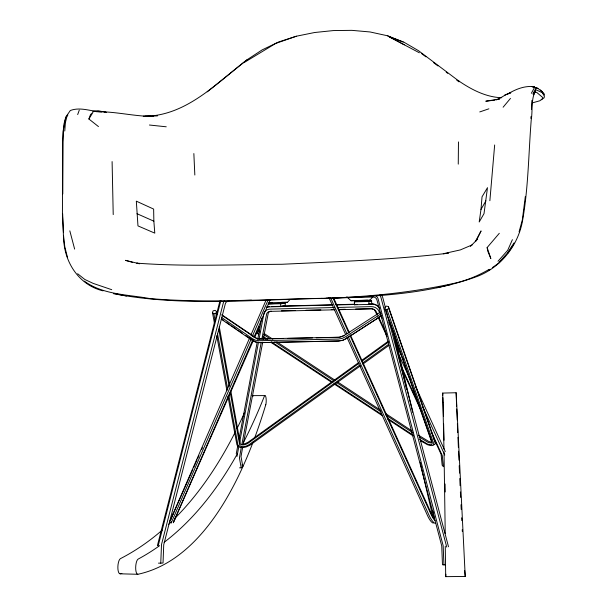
<?xml version="1.0" encoding="UTF-8"?>
<svg xmlns="http://www.w3.org/2000/svg" width="607" height="607" viewBox="0 0 607 607"><rect width="100%" height="100%" fill="white"/><g stroke="black" fill="none" stroke-linecap="round" stroke-linejoin="round"><path stroke-width="0.91" d="M62.794 193.982L62.999 131.582L65.852 116.984L70.298 110.512C80.579 106.612 91.361 111.559 101.809 111.969M445.265 546.247L445.713 576.65L465.228 576.438L456.145 392.737L442.693 393.078L443.975 449.127M458.255 164.133L458.467 141.924M158.473 563.137L160.756 563.152L161.515 544.517L223.255 303.143A5.243 5.053 -54.2 0 1 224.264 300.935M531.482 109.366L531.891 100.474M64.767 131.036L65.404 122.553L66.975 116.233M530.844 118.441L530.988 116.567M480.979 209.445L482.034 196.812L487.489 187.684L484.007 213.664L479.204 221.98L480.979 209.445L485.904 200.849M489.872 200.72L494.659 144.982M525.328 196.486L522.339 219.901L519.091 231.821M158.161 545.898L220.364 302.491A8.308 8.005 -54.2 0 1 220.956 300.731M236.252 453.831L237.823 445.462M239.044 438.952L257.186 342.219M257.709 339.434L261.723 318.038M236.973 456.472L238.9 446.236M239.598 442.511L258.529 342.014M259.052 339.222L263.787 314.1A7.489 5.979 13.1 0 1 270.221 309.115L334.328 307.529M157.41 545.572L219.522 302.552A9.826 9.469 -54.2 0 1 220.045 300.905M241.411 446.684L239.424 457.982L241.207 467.822L239.56 467.83M241.768 444.817L261.207 342.492M261.913 338.767L266.511 314.578A4.727 3.771 13.1 0 1 270.578 311.361L334.609 309.805M242.663 447.276L241.025 456.601L242.785 466.32L241.207 467.822M243.195 444.491L262.71 342.234M263.241 339.442L268.203 313.417L268.658 312.195L271.086 311.088M77.673 114.586L79.267 110.17M88.888 119.002L90.534 114.548L92.939 112.394L88.888 119.002L98.471 126.582M216.411 316.118L215.902 313.326L216.562 311.611L215.182 310.359L213.133 310.822L212.465 312.537L214.529 323.698M169.892 521.314L171.827 516.769M171.037 518.613L170.764 519.311L171.045 518.719M174.437 520.07L174.156 520.768L174.429 520.169M456.138 392.752L456.464 402.1M175.226 518.226L173.283 522.771L175.598 517.543M259.151 327.294L259.591 326.262L254.599 337.674M171.303 517.93L173.078 513.879M174.71 519.387L176.478 515.335M172.949 514.137L249.758 337.629M250.888 335.064L266.025 300.237M251.139 339.025L171.151 523.044L171.576 522.141M252.269 336.422L268.104 300.017M176.356 515.593L252.74 339.95M253.87 337.386L270.13 299.957M175.203 518.461L253.514 340.11M171.834 517.02L192.844 469.393M193.595 467.754L197.047 459.886M197.791 458.247L198.959 455.561M201.63 449.506L202.397 447.776M512.391 239.674L507.702 250.312L498.006 261.245M170.271 520.518L172.221 516.094M477.671 237.868L481.085 230.918L475.311 241.647M532.863 93.986L535.784 88.478M531.322 93.334L534.646 87.294L537.901 88.387L542.165 91.695L544.57 94.973M475.918 241.047L477.292 238.634M514.03 242.891L507.422 253.036L499.159 262.216M507.816 253.218L509.872 250.069M510.897 248.491L512.953 245.342M67.893 115.004L65.632 117.712L64.039 123.684L62.68 141.765L62.43 214.256L63.424 232.231M503.112 107.219L510.464 98.41M487.133 247.573L490.843 258.529L487.778 251.199L487.133 247.573L499.303 233.3M346.863 296.808L350.914 300.693L351.597 300.753L369.883 300.215L372.903 296.793M272.589 302.59L268.863 302.779L287.452 302.309L290.009 299.509M504.713 256.761L498.901 262.96L492.323 267.664M470.372 246.434L477.679 239.067M207.245 91.832L246.92 59.865L262.08 49.926L278.545 42.004L296.375 36.215L314.684 32.505L333.38 30.578L351.84 30.35L370.073 31.966L387.57 35.783L403.177 41.997M246.92 59.865C217.169 82.727 188.261 113.775 148.313 116.21M504.402 95.253L510.859 92.742C505.373 94.017 501.45 98.137 496.169 99.814L499.47 99.07M385.081 309.107L387.016 309.623L388.708 308.371L388.45 306.603L386.515 306.087L384.83 307.339L385.081 309.107L432.161 443.413A5.448 1.935 24.2 0 1 427.472 444.036L419.687 439.407M358.532 362.66L248.096 442.245L245.266 443.565A5.304 2.382 -14.4 0 1 242.883 444.005M361.605 360.444L388.45 341.104M359.109 363.259L247.785 443.421L245.425 444.529A4.424 1.988 -14.4 0 1 240.304 443.755L230.941 391.636M362.182 361.051L388.283 342.249M359.382 365.361L248.741 444.885L245.911 446.213A5.304 2.375 -14.4 0 1 239.765 445.28L230.19 392.312M362.455 363.145L388.579 344.374M360.611 365.74L250.001 445.174L246.237 446.927A7.064 3.164 -14.4 0 1 238.058 445.69L228.854 395.536M362.91 364.086L389.026 345.337M488.665 270.282L490.13 269.235M380.278 312.165L343.987 335.61L339.715 337.166M381.15 313.736L345.565 336.741L342.318 338.372L338.38 339.063L259.227 340.717L255.464 340.193L252.55 338.706L221.593 317.453M381.15 315.951L346.385 338.44L342.872 340.208L338.554 340.959L259.455 342.591L255.335 342.022L252.171 340.413L221.244 319.153M381.507 315.761L346.005 338.721L342.773 340.352L338.843 341.043L259.872 342.667L256.124 342.143L245.486 335.352M541.201 99.669L544.145 97.81L544.388 96.263L542.256 92.681L536.019 89.783C530.617 98.88 532.908 110.087 531.208 120.133C528.568 153.51 528.401 187.168 522.627 220.227C518.348 245.145 501.261 267.004 477.603 276.276C428.701 294.349 375.369 296.535 323.781 298.401C253.726 299.509 182.715 306.967 113.35 293.651M244.424 62.377L275.715 43.423L296.375 36.215M508.036 93.827C515.973 89.1 525.207 85.367 534.592 86.786M488.908 269.5C477.55 276.079 465.296 281.064 452.405 283.681C409.11 293.082 364.936 297.089 320.708 298.439M344.359 335.322L341.673 336.688L338.494 337.242L259.417 338.911L256.382 338.494L222.23 315.503M472.284 244.849L460.303 249.925L443.315 253.718L448.391 253.202C393.108 259.735 337.431 261.632 281.868 264.28C233.52 264.584 185.059 266.777 136.795 263.142L139.466 263.757L125.459 260.35L132.675 262.414M479.75 111.931L488.885 108.812M368.965 304.411L371.712 303.72L371.628 300.86L357.409 301.216L354.359 301.854L354.442 304.775L368.965 304.411L368.881 301.489L371.628 300.86M228.892 300.746L226.032 302.225L225.296 303.872L163.723 544.805L163.033 563.015L160.756 563.152M532.483 102.849L539.835 100.77L542.089 99.191L542.84 97.606L536.8 92.469L534.388 91.824M354.442 304.775L355.968 304.426M212.465 312.537L213.854 313.789L215.902 313.326M436.835 287.726L451.555 284.417M499.242 99.032L485.782 101.217L494.887 100.125M266.602 306.967L280.813 306.611L285.267 305.882L285.191 303.045L268.104 303.849M268.415 304.031L280.73 303.72L285.191 303.045M92.666 111.362L98.068 110.724L106.331 112.363L104.518 112.204M350.914 300.693L367.592 300.162M143.32 116.218L150.657 115.778M96.369 111.718C115.421 111.385 134.056 116.392 153.101 116.453M145.156 116.233L157.456 115.907M234.552 300.594L251.533 300.162M322.294 298.333C264.857 299.281 207.313 303.394 149.937 298.583C127.796 294.478 103.304 294.919 84.282 281.124M326.073 298.234L328.903 298.158M333.622 298.037L373.244 297.02L374.838 297.324L376.211 298.378L376.97 300.01L441.737 545.928L442.473 564.768L445.591 564.942M354.359 301.854L368.881 301.489M282.164 306.034L331.976 304.79M335.739 304.699L354.534 304.228M271.321 306.565L332.545 305.033M336.308 304.942L357.03 304.426M368.335 304.137L371.158 304.069A8.968 7.246 7.2 0 1 379.686 308.083M338.099 307.438L371.097 306.626A7.588 6.123 7.2 0 1 378.98 311.33L379.77 313.053M281.42 310.837L295.518 310.488M305.852 310.238L320.883 309.873M331.225 309.623L334.981 309.524M338.736 309.433L345.315 309.274M355.649 309.024L370.687 308.652M338.372 309.714L371.332 308.91A4.788 3.862 7.2 0 1 376.325 311.945L377.516 314.525M281.602 302.309L287.452 302.309M283.332 338.494L259.834 338.994L257.163 338.623L221.752 314.722M288.029 338.395L312.468 337.879M316.224 337.803L338.782 337.325M264.766 395.597L252.064 395.627A5.251 1.297 -89.8 0 1 252.99 396.363M162.145 530.192A3520.972 822.758 69.9 0 1 120.467 558.622A7.656 2.572 -86.3 0 0 117.864 566.885A7.656 2.572 -86.3 0 0 120.095 573.805L137.835 574.283A947.368 297.073 80.4 0 0 253.066 442.131M369.124 300.154L369.883 300.215M501.678 97.75C485.554 97.135 470.926 89.328 457.906 80.359M149.428 125.019L166.25 126.795M371.628 308.629L374.39 309.631L377.144 315.132M114.64 293.576L126.468 296.019M534.646 87.294L531.504 86.49L537.901 88.387M111.726 289.691L93.114 283.37L84.798 279.455L77.613 273.719M388.594 36.473L404.042 42.255L418.504 50.692L458.968 81.141M103.076 290.859C78.212 284.918 63.295 260.707 63.636 236.017M136.992 213.71L153.859 221.176L154.785 233.134L137.971 225.895L136.325 201.167L153.639 209.081L153.859 221.176M389.436 36.951L419.354 52.786M387.57 35.783L404.292 44.812M256.382 331.961L258.749 333.524M263.484 336.635L267.429 339.23M271.375 341.824L332.909 382.311M334.487 383.351L381.818 414.498M387.342 418.132L413.382 435.257M256.442 332.864L258.817 334.427M262.778 337.029L265.942 339.116M270.699 342.234L331.665 382.334M334.04 383.897L382.342 415.666M387.881 419.316L413.223 435.978M420.348 440.667L427.563 444.756A7.254 2.58 24.2 0 0 433.815 443.922L387.016 309.623M257.778 329.32L259.356 330.367M264.106 333.493L272.816 339.23M276.769 341.84L335.345 380.43M337.72 381.993L380.46 410.15M385.999 413.799L412.123 431.008M418.451 435.181L428.625 441.38A5.44 1.942 24.2 0 0 430.849 441.957M257.444 330.451L259.811 332.014M263.757 334.609L270.069 338.759M274.796 341.878L333.956 380.832M336.324 382.395L381.287 412.001M386.014 415.112L412.836 432.776M419.149 436.926L428.003 442.344A4.545 1.616 24.2 0 0 431.941 442.306M221.54 318.895L223.862 320.488M226.176 322.082L230.038 324.737M231.586 325.8L236.214 328.979M237.762 330.041L242.398 333.228M421.379 53.408L425.894 56.823M433.421 62.506L437.928 65.92M446.206 72.18L447.716 73.318M456.737 80.139L458.998 81.846M540.313 89.927L544.047 93.827M442.693 393.078L442.799 395.203M241.89 464.833L242.785 466.32M378.7 317.104L386.204 333.44M401.599 366.977L419.771 406.538M431.22 431.471L442.275 455.553L443.391 466.73L442.154 465.205L441.092 454.271L433.193 437.093M377.933 316.846L387.016 336.604M402.016 369.238L421.751 412.183M380.953 315.632L382.137 318.212M399.072 355.224L410.499 380.179M422.715 406.865L444.779 455.06M396.189 344.017L403.26 359.503M415.438 386.181L445.295 451.57M333.577 297.802L349.184 332.241M350.353 334.829L431.494 513.932A6.776 1.912 65.6 0 0 434.604 518.826M332.864 297.711L348.881 333.076M350.049 335.663L430.917 514.197A9.014 2.542 65.6 0 0 435.029 520.662M330.549 297.62L346.954 333.865M348.122 336.453L428.952 515.085A10.129 2.868 65.6 0 0 435.416 523.401M328.964 297.62L345.724 334.685M346.893 337.272L427.578 515.707A9.006 2.565 65.7 0 0 433.337 523.113M389.201 319.806L401.667 355.429M402.297 357.212L431.918 441.82M388.45 306.603L434.961 441.259A7.246 2.587 24.2 0 1 434.999 442.048M388.708 308.371L435.211 442.844A8.149 2.906 24.2 0 1 434.051 444.635M385.392 307.514L382.971 298.363A9.985 9.818 -34.1 0 0 381.075 294.478M386.113 310.253L448.505 546.778M69.828 230.85L74.638 249.105M67.392 257.08L64.82 246.837L63.424 235.713L62.658 213.694M394.034 333.068L412.661 412.236M392.259 328.372L406.523 389.148M388.867 322.135L389.512 324.897M432.905 510.965L434.339 518.757M420.211 462.451L433.041 517.71M446.744 547.097L381.196 298.371A8.445 8.301 -34.1 0 0 379.58 295.032M216.767 335.785L226.912 390.642M227.944 396.219L236.882 444.567A7.937 3.559 -14.4 0 0 238.574 446.198M213.854 313.789L215.219 321.224M217.435 333.296L227.655 389.034M218.763 329.123L229.18 386.742M216.562 311.611L217.063 314.403M219.241 326.498L229.772 385.126M193.853 153.556L194.832 175.021M442.89 397.661L443.049 402.433M280.73 303.72L280.813 306.611M444.028 451.866L445.227 533.599M112.098 161.591L113.221 214.605M443.952 564.927L443.156 545.647L378.184 299.19A5.334 5.243 -34.1 0 0 375.194 295.503M465.228 576.354A1003.181 6.07 88.1 0 1 464.674 570.443M462.322 531.474A1003.181 6.07 88.1 0 1 462.231 529.729M461.775 520.639A1003.181 6.07 88.1 0 1 461.631 517.809M461.221 509.402A1003.181 6.07 88.1 0 1 461.001 504.751M460.652 497.437A1003.181 6.07 88.1 0 1 460.394 491.966M460.106 485.683A1003.181 6.07 88.1 0 1 459.78 478.559M459.529 473.111A1003.181 6.07 88.1 0 1 459.203 465.698M458.953 460.167A1003.181 6.07 88.1 0 1 458.558 451.168M458.399 447.518A1003.181 6.07 88.1 0 1 457.959 437.321M457.754 432.616A1003.181 6.07 88.1 0 1 457.375 423.648M457.223 420.021A1003.181 6.07 88.1 0 1 456.76 409.004M456.639 406.22A1003.181 6.07 88.1 0 1 456.441 401.553M443.057 402.646A1000.632 8.369 87.7 0 1 443.429 416.539M443.618 423.823A1000.632 8.369 87.7 0 1 444.043 440.242M445.068 483.991A1000.632 8.369 87.7 0 1 445.234 491.974M445.864 574.199A1000.632 8.369 87.7 0 1 445.713 576.688M243.187 442.928A3568.105 802.773 70.6 0 0 264.326 396.288A5.258 1.244 -89.8 0 1 265.987 397.653A5.258 1.244 -89.8 0 1 265.783 404.748M237.451 453.611A3568.105 802.773 70.6 0 1 164.133 542.309M159.656 545.625A3568.105 802.773 70.6 0 1 138.184 559.062A7.671 2.481 -86.6 0 0 135.68 567.348A7.671 2.481 -86.6 0 0 137.835 574.283M244.371 413.018A3520.972 822.758 69.9 0 1 237.026 428.519M235.417 431.736A3520.972 822.758 69.9 0 1 174.482 518.689M171.144 521.967A3520.972 822.758 69.9 0 1 168.42 524.539M265.775 404.725A947.368 297.073 80.4 0 1 254.371 438.686M121.878 573.425A943.938 307.567 80 0 1 120.095 573.797M371.454 303.803A7.557 6.116 7.2 0 1 377.653 306.042M266.777 307.362A8.855 7.079 13.1 0 1 269.44 306.649M534.274 92.636L533.561 94.722L535.511 90.982L534.274 92.636"/></g></svg>
